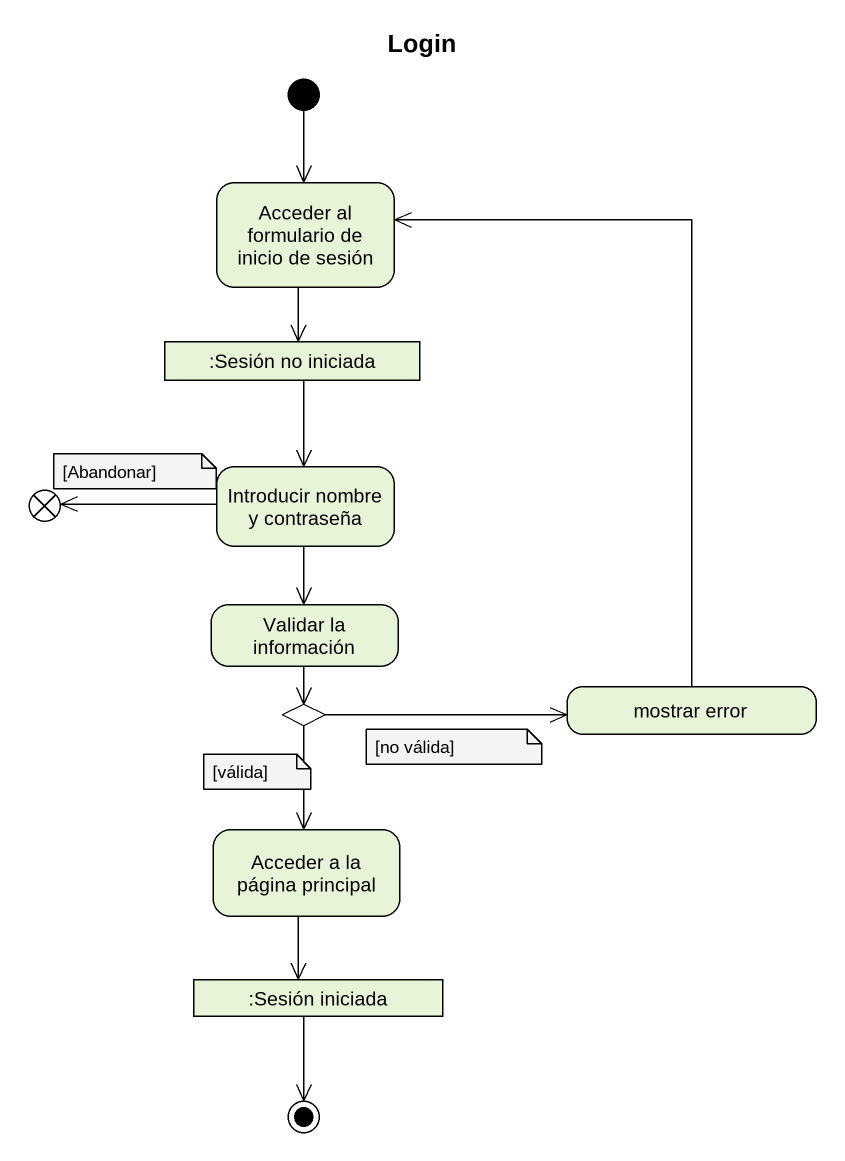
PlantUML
@startuml
title Login
hide empty description
state "Acceder al formulario de inicio de sesión" as Acceder_al_formulario_de
state ":Sesión no iniciada" as Sesión_no_iniciada <<object>>
state "Introducir nombre y contraseña" as Introducir_nombre_y
state flowfinal1 <<end>>
state "Validar la información" as Validar_la_información
state choice1 <<choice>>
state "mostrar error" as mostrar_error
state "Acceder a la página principal" as Acceder_a_la_página
state ":Sesión iniciada" as Sesión_iniciada <<object>>
[*] --> Acceder_al_formulario_de
Acceder_al_formulario_de --> Sesión_no_iniciada
Sesión_no_iniciada --> Introducir_nombre_y
Introducir_nombre_y -left-> flowfinal1
Introducir_nombre_y --> Validar_la_información
Validar_la_información --> choice1
choice1 -right-> mostrar_error
choice1 --> Acceder_a_la_página
mostrar_error -up-> Acceder_al_formulario_de
Acceder_a_la_página --> Sesión_iniciada
Sesión_iniciada --> [*]
note as N1
  [Abandonar]
end note
note as N2
  [válida]
end note
note as N3
  [no válida]
end note
@enduml
